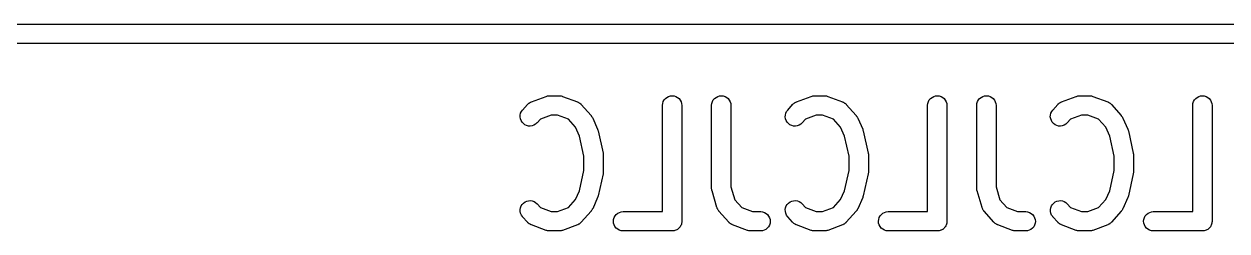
# Model space of a CAD drawing. Extents: x 69 to 230, y -100 to -50.
# Drawn here: x 211.36 to 220.7, y -99.23 to -97.62 of the extents above; entities that cross this region are included whole.
import ezdxf

# ---------------------------------------------------------------- set-up
doc = ezdxf.new("R2010")
doc.units = 0
doc.layers.add('BLACK', color=7, linetype='CONTINUOUS')

msp = doc.modelspace()

# ---------------------------------------------------------------- linework, layer by layer
at = {"layer": 'BLACK', "linetype": 'CONTINUOUS'}
for p, q in [((147.196, -97.625), (223.7, -97.625)), ((223.704, -97.775), (147.196, -97.775)), ((215.3, -98.2298), (215.414, -98.1869)), ((215.414, -98.1869), (215.415, -98.1866)), ((215.415, -98.1866), (215.421, -98.1852)), ((215.421, -98.1852), (215.426, -98.1836)), ((215.426, -98.1836), (215.428, -98.1834)), ((215.428, -98.1834), (215.429, -98.183)), ((215.429, -98.183), (215.435, -98.1827)), ((215.435, -98.1827), (215.44, -98.1821)), ((215.44, -98.1821), (215.517, -98.1821)), ((215.517, -98.1821), (215.518, -98.1821)), ((215.518, -98.1821), (215.523, -98.1828)), ((215.523, -98.1828), (215.529, -98.1831)), ((215.529, -98.1831), (215.531, -98.1836)), ((215.531, -98.1836), (215.532, -98.1838)), ((215.532, -98.1838), (215.538, -98.1855)), ((215.538, -98.1855), (215.543, -98.1869)), ((215.543, -98.1869), (215.657, -98.2298)), ((216.352, -98.1944), (216.365, -98.1876)), ((216.365, -98.1876), (216.379, -98.1835)), ((216.379, -98.1835), (216.393, -98.1821)), ((216.393, -98.1821), (216.408, -98.1837)), ((216.408, -98.1837), (216.422, -98.188)), ((216.422, -98.188), (216.435, -98.195)), ((216.733, -98.1944), (216.746, -98.1876)), ((216.746, -98.1876), (216.76, -98.1835)), ((216.76, -98.1835), (216.774, -98.1821)), ((216.774, -98.1821), (216.789, -98.1837)), ((216.789, -98.1837), (216.803, -98.188)), ((216.803, -98.188), (216.816, -98.195)), ((217.357, -98.2298), (217.471, -98.1869)), ((217.471, -98.1869), (217.472, -98.1866)), ((217.472, -98.1866), (217.478, -98.1852)), ((217.478, -98.1852), (217.483, -98.1836)), ((217.483, -98.1836), (217.485, -98.1834)), ((217.485, -98.1834), (217.486, -98.183)), ((217.486, -98.183), (217.492, -98.1827)), ((217.492, -98.1827), (217.498, -98.1821)), ((217.498, -98.1821), (217.574, -98.1821)), ((217.574, -98.1821), (217.575, -98.1821)), ((217.575, -98.1821), (217.58, -98.1828)), ((217.58, -98.1828), (217.586, -98.1831)), ((217.586, -98.1831), (217.588, -98.1836)), ((217.588, -98.1836), (217.589, -98.1838)), ((217.589, -98.1838), (217.595, -98.1855)), ((217.595, -98.1855), (217.6, -98.1869)), ((217.6, -98.1869), (217.714, -98.2298)), ((218.409, -98.1944), (218.422, -98.1876)), ((218.422, -98.1876), (218.436, -98.1835)), ((218.436, -98.1835), (218.451, -98.1821)), ((218.451, -98.1821), (218.465, -98.1837)), ((218.465, -98.1837), (218.479, -98.188)), ((218.479, -98.188), (218.492, -98.195)), ((218.79, -98.1944), (218.803, -98.1876)), ((218.803, -98.1876), (218.817, -98.1835)), ((218.817, -98.1835), (218.831, -98.1821)), ((218.831, -98.1821), (218.846, -98.1837)), ((218.846, -98.1837), (218.86, -98.188)), ((218.86, -98.188), (218.873, -98.195)), ((219.414, -98.2298), (219.528, -98.1869)), ((219.528, -98.1869), (219.529, -98.1866)), ((219.529, -98.1866), (219.535, -98.1852)), ((219.535, -98.1852), (219.54, -98.1836)), ((219.54, -98.1836), (219.542, -98.1834)), ((219.542, -98.1834), (219.544, -98.183)), ((219.544, -98.183), (219.549, -98.1827)), ((219.549, -98.1827), (219.555, -98.1821)), ((219.555, -98.1821), (219.631, -98.1821)), ((219.631, -98.1821), (219.632, -98.1821)), ((219.632, -98.1821), (219.638, -98.1828)), ((219.638, -98.1828), (219.643, -98.1831)), ((219.643, -98.1831), (219.645, -98.1836)), ((219.645, -98.1836), (219.647, -98.1838)), ((219.647, -98.1838), (219.652, -98.1855)), ((219.652, -98.1855), (219.657, -98.1869)), ((219.657, -98.1869), (219.772, -98.2298)), ((220.466, -98.1944), (220.479, -98.1876)), ((220.479, -98.1876), (220.493, -98.1835)), ((220.493, -98.1835), (220.508, -98.1821)), ((220.508, -98.1821), (220.522, -98.1837)), ((220.522, -98.1837), (220.536, -98.188)), ((220.536, -98.188), (220.549, -98.195)), ((215.232, -98.293), (215.27, -98.2502)), ((215.27, -98.2502), (215.271, -98.2494)), ((215.271, -98.2494), (215.273, -98.2474)), ((215.273, -98.2474), (215.275, -98.2451)), ((215.275, -98.2451), (215.279, -98.2425)), ((215.279, -98.2425), (215.282, -98.2396)), ((215.282, -98.2396), (215.284, -98.2381)), ((215.284, -98.2381), (215.287, -98.2362)), ((215.287, -98.2362), (215.291, -98.2343)), ((215.291, -98.2343), (215.294, -98.2321)), ((215.294, -98.2321), (215.297, -98.2311)), ((215.297, -98.2311), (215.3, -98.2298)), ((215.657, -98.2298), (215.658, -98.2301)), ((215.658, -98.2301), (215.661, -98.2315)), ((215.661, -98.2315), (215.664, -98.2326)), ((215.664, -98.2326), (215.667, -98.2348)), ((215.667, -98.2348), (215.671, -98.2368)), ((215.671, -98.2368), (215.674, -98.2386)), ((215.674, -98.2386), (215.676, -98.2402)), ((215.676, -98.2402), (215.679, -98.2432)), ((215.679, -98.2432), (215.683, -98.2458)), ((215.683, -98.2458), (215.685, -98.2481)), ((215.685, -98.2481), (215.687, -98.2502)), ((215.687, -98.2502), (215.763, -98.3359)), ((216.318, -98.2561), (216.319, -98.2415)), ((216.318, -98.2571), (216.318, -98.2561)), ((216.318, -99.0821), (216.318, -98.2571)), ((216.319, -98.2415), (216.324, -98.2276)), ((216.324, -98.2276), (216.331, -98.2148)), ((216.331, -98.2148), (216.34, -98.2036)), ((216.34, -98.2036), (216.352, -98.1944)), ((216.435, -98.195), (216.446, -98.2043)), ((216.446, -98.2043), (216.455, -98.2156)), ((216.455, -98.2156), (216.462, -98.2286)), ((216.462, -98.2286), (216.466, -98.2426)), ((216.466, -98.2426), (216.468, -98.2571)), ((216.468, -98.2571), (216.468, -99.1571)), ((216.699, -98.2561), (216.7, -98.2415)), ((216.699, -98.2571), (216.699, -98.2561)), ((216.699, -98.9), (216.699, -98.2571)), ((216.7, -98.2415), (216.705, -98.2276)), ((216.705, -98.2276), (216.712, -98.2148)), ((216.712, -98.2148), (216.721, -98.2036)), ((216.721, -98.2036), (216.733, -98.1944)), ((216.816, -98.195), (216.827, -98.2043)), ((216.827, -98.2043), (216.836, -98.2156)), ((216.836, -98.2156), (216.843, -98.2286)), ((216.843, -98.2286), (216.847, -98.2426)), ((216.847, -98.2426), (216.849, -98.2571)), ((216.849, -98.2571), (216.849, -98.8891)), ((217.289, -98.293), (217.327, -98.2502)), ((217.327, -98.2502), (217.328, -98.2494)), ((217.328, -98.2494), (217.33, -98.2474)), ((217.33, -98.2474), (217.332, -98.2451)), ((217.332, -98.2451), (217.336, -98.2425)), ((217.336, -98.2425), (217.339, -98.2396)), ((217.339, -98.2396), (217.341, -98.2381)), ((217.341, -98.2381), (217.344, -98.2362)), ((217.344, -98.2362), (217.348, -98.2343)), ((217.348, -98.2343), (217.351, -98.2321)), ((217.351, -98.2321), (217.354, -98.2311)), ((217.354, -98.2311), (217.357, -98.2298)), ((217.714, -98.2298), (217.715, -98.2301)), ((217.715, -98.2301), (217.718, -98.2315)), ((217.718, -98.2315), (217.721, -98.2326)), ((217.721, -98.2326), (217.725, -98.2348)), ((217.725, -98.2348), (217.728, -98.2368)), ((217.728, -98.2368), (217.731, -98.2386)), ((217.731, -98.2386), (217.733, -98.2402)), ((217.733, -98.2402), (217.737, -98.2432)), ((217.737, -98.2432), (217.74, -98.2458)), ((217.74, -98.2458), (217.742, -98.2481)), ((217.742, -98.2481), (217.744, -98.2502)), ((217.744, -98.2502), (217.82, -98.3359)), ((218.375, -98.2561), (218.377, -98.2415)), ((218.375, -98.2571), (218.375, -98.2561)), ((218.375, -99.0821), (218.375, -98.2571)), ((218.377, -98.2415), (218.381, -98.2276)), ((218.381, -98.2276), (218.388, -98.2148)), ((218.388, -98.2148), (218.398, -98.2036)), ((218.398, -98.2036), (218.409, -98.1944)), ((218.492, -98.195), (218.503, -98.2043)), ((218.503, -98.2043), (218.512, -98.2156)), ((218.512, -98.2156), (218.519, -98.2286)), ((218.519, -98.2286), (218.524, -98.2426)), ((218.524, -98.2426), (218.525, -98.2571)), ((218.525, -98.2571), (218.525, -99.1571)), ((218.756, -98.2561), (218.758, -98.2415)), ((218.756, -98.2571), (218.756, -98.2561)), ((218.756, -98.9), (218.756, -98.2571)), ((218.758, -98.2415), (218.762, -98.2276)), ((218.762, -98.2276), (218.769, -98.2148)), ((218.769, -98.2148), (218.778, -98.2036)), ((218.778, -98.2036), (218.79, -98.1944)), ((218.873, -98.195), (218.884, -98.2043)), ((218.884, -98.2043), (218.893, -98.2156)), ((218.893, -98.2156), (218.9, -98.2286)), ((218.9, -98.2286), (218.905, -98.2426)), ((218.905, -98.2426), (218.906, -98.2571)), ((218.906, -98.2571), (218.906, -98.8891)), ((219.346, -98.293), (219.384, -98.2502)), ((219.384, -98.2502), (219.385, -98.2494)), ((219.385, -98.2494), (219.387, -98.2474)), ((219.387, -98.2474), (219.389, -98.2451)), ((219.389, -98.2451), (219.393, -98.2425)), ((219.393, -98.2425), (219.396, -98.2396)), ((219.396, -98.2396), (219.399, -98.2381)), ((219.399, -98.2381), (219.401, -98.2362)), ((219.401, -98.2362), (219.405, -98.2343)), ((219.405, -98.2343), (219.409, -98.2321)), ((219.409, -98.2321), (219.411, -98.2311)), ((219.411, -98.2311), (219.414, -98.2298)), ((219.772, -98.2298), (219.773, -98.2301)), ((219.773, -98.2301), (219.775, -98.2315)), ((219.775, -98.2315), (219.778, -98.2326)), ((219.778, -98.2326), (219.782, -98.2348)), ((219.782, -98.2348), (219.786, -98.2368)), ((219.786, -98.2368), (219.788, -98.2386)), ((219.788, -98.2386), (219.791, -98.2402)), ((219.791, -98.2402), (219.794, -98.2432)), ((219.794, -98.2432), (219.797, -98.2458)), ((219.797, -98.2458), (219.799, -98.2481)), ((219.799, -98.2481), (219.801, -98.2502)), ((219.801, -98.2502), (219.877, -98.3359)), ((220.432, -98.2561), (220.434, -98.2415)), ((220.432, -98.2571), (220.432, -98.2561)), ((220.432, -99.0821), (220.432, -98.2571)), ((220.434, -98.2415), (220.438, -98.2276)), ((220.438, -98.2276), (220.445, -98.2148)), ((220.445, -98.2148), (220.455, -98.2036)), ((220.455, -98.2036), (220.466, -98.1944)), ((220.549, -98.195), (220.56, -98.2043)), ((220.56, -98.2043), (220.57, -98.2156)), ((220.57, -98.2156), (220.576, -98.2286)), ((220.576, -98.2286), (220.581, -98.2426)), ((220.581, -98.2426), (220.582, -98.2571)), ((220.582, -98.2571), (220.582, -99.1571)), ((215.213, -98.347), (215.214, -98.3324)), ((215.215, -98.3615), (215.213, -98.347)), ((215.214, -98.3324), (215.217, -98.3181)), ((215.22, -98.3752), (215.215, -98.3615)), ((215.217, -98.3181), (215.223, -98.3049)), ((215.228, -98.3877), (215.22, -98.3752)), ((215.223, -98.3049), (215.232, -98.293)), ((215.37, -98.3637), (215.344, -98.3927)), ((215.454, -98.3321), (215.37, -98.3637)), ((215.503, -98.3321), (215.454, -98.3321)), ((215.587, -98.3637), (215.503, -98.3321)), ((215.643, -98.4268), (215.587, -98.3637)), ((215.763, -98.3359), (215.764, -98.3367)), ((215.764, -98.3367), (215.766, -98.3397)), ((215.766, -98.3397), (215.768, -98.3425)), ((215.768, -98.3425), (215.77, -98.3457)), ((215.77, -98.3457), (215.772, -98.3486)), ((215.772, -98.3486), (215.774, -98.352)), ((215.774, -98.352), (215.776, -98.3553)), ((215.776, -98.3553), (215.814, -98.441)), ((217.27, -98.347), (217.271, -98.3324)), ((217.273, -98.3615), (217.27, -98.347)), ((217.271, -98.3324), (217.274, -98.3181)), ((217.278, -98.3752), (217.273, -98.3615)), ((217.274, -98.3181), (217.281, -98.3049)), ((217.285, -98.3877), (217.278, -98.3752)), ((217.281, -98.3049), (217.289, -98.293)), ((217.427, -98.3637), (217.401, -98.3927)), ((217.511, -98.3321), (217.427, -98.3637)), ((217.56, -98.3321), (217.511, -98.3321)), ((217.644, -98.3637), (217.56, -98.3321)), ((217.7, -98.4268), (217.644, -98.3637)), ((217.82, -98.3359), (217.821, -98.3367)), ((217.821, -98.3367), (217.823, -98.3397)), ((217.823, -98.3397), (217.826, -98.3425)), ((217.826, -98.3425), (217.827, -98.3457)), ((217.827, -98.3457), (217.829, -98.3486)), ((217.829, -98.3486), (217.831, -98.352)), ((217.831, -98.352), (217.833, -98.3553)), ((217.833, -98.3553), (217.871, -98.441)), ((219.327, -98.347), (219.328, -98.3324)), ((219.33, -98.3615), (219.327, -98.347)), ((219.328, -98.3324), (219.332, -98.3181)), ((219.335, -98.3752), (219.33, -98.3615)), ((219.332, -98.3181), (219.338, -98.3049)), ((219.342, -98.3877), (219.335, -98.3752)), ((219.338, -98.3049), (219.346, -98.293)), ((219.484, -98.3637), (219.458, -98.3927)), ((219.568, -98.3321), (219.484, -98.3637)), ((219.617, -98.3321), (219.568, -98.3321)), ((219.702, -98.3637), (219.617, -98.3321)), ((219.758, -98.4268), (219.702, -98.3637)), ((219.877, -98.3359), (219.878, -98.3367)), ((219.878, -98.3367), (219.88, -98.3397)), ((219.88, -98.3397), (219.883, -98.3425)), ((219.883, -98.3425), (219.885, -98.3457)), ((219.885, -98.3457), (219.887, -98.3486)), ((219.887, -98.3486), (219.888, -98.352)), ((219.888, -98.352), (219.89, -98.3553)), ((219.89, -98.3553), (219.928, -98.441)), ((215.238, -98.3986), (215.228, -98.3877)), ((215.25, -98.4073), (215.238, -98.3986)), ((215.263, -98.4135), (215.25, -98.4073)), ((215.277, -98.417), (215.263, -98.4135)), ((215.292, -98.4178), (215.277, -98.417)), ((215.306, -98.4156), (215.292, -98.4178)), ((215.32, -98.4107), (215.306, -98.4156)), ((215.333, -98.4032), (215.32, -98.4107)), ((215.343, -98.3935), (215.333, -98.4032)), ((215.344, -98.3927), (215.343, -98.3935)), ((215.674, -98.495), (215.643, -98.4268)), ((215.814, -98.441), (215.814, -98.4412)), ((215.814, -98.4412), (215.814, -98.4412)), ((215.814, -98.4412), (215.814, -98.4413)), ((215.814, -98.4413), (215.814, -98.4419)), ((215.814, -98.4419), (215.816, -98.4486)), ((215.816, -98.4486), (215.818, -98.4552)), ((215.818, -98.4552), (215.857, -98.6266)), ((217.295, -98.3986), (217.285, -98.3877)), ((217.307, -98.4073), (217.295, -98.3986)), ((217.32, -98.4135), (217.307, -98.4073)), ((217.334, -98.417), (217.32, -98.4135)), ((217.349, -98.4178), (217.334, -98.417)), ((217.363, -98.4156), (217.349, -98.4178)), ((217.377, -98.4107), (217.363, -98.4156)), ((217.39, -98.4032), (217.377, -98.4107)), ((217.401, -98.3935), (217.39, -98.4032)), ((217.401, -98.3927), (217.401, -98.3935)), ((217.731, -98.495), (217.7, -98.4268)), ((217.871, -98.441), (217.871, -98.4412)), ((217.871, -98.4412), (217.871, -98.4412)), ((217.871, -98.4412), (217.871, -98.4413)), ((217.871, -98.4413), (217.871, -98.4419)), ((217.871, -98.4419), (217.873, -98.4486)), ((217.873, -98.4486), (217.876, -98.4552)), ((217.876, -98.4552), (217.914, -98.6266)), ((219.352, -98.3986), (219.342, -98.3877)), ((219.364, -98.4073), (219.352, -98.3986)), ((219.377, -98.4135), (219.364, -98.4073)), ((219.391, -98.417), (219.377, -98.4135)), ((219.406, -98.4178), (219.391, -98.417)), ((219.42, -98.4156), (219.406, -98.4178)), ((219.434, -98.4107), (219.42, -98.4156)), ((219.447, -98.4032), (219.434, -98.4107)), ((219.458, -98.3935), (219.447, -98.4032)), ((219.458, -98.3927), (219.458, -98.3935)), ((219.788, -98.495), (219.758, -98.4268)), ((219.928, -98.441), (219.928, -98.4412)), ((219.928, -98.4412), (219.928, -98.4412)), ((219.928, -98.4412), (219.928, -98.4413)), ((219.928, -98.4413), (219.928, -98.4419)), ((219.928, -98.4419), (219.931, -98.4486)), ((219.931, -98.4486), (219.933, -98.4552)), ((219.933, -98.4552), (219.971, -98.6266)), ((215.708, -98.6511), (215.674, -98.495)), ((217.765, -98.6511), (217.731, -98.495)), ((219.823, -98.6511), (219.788, -98.495)), ((215.708, -98.7632), (215.708, -98.6511)), ((215.857, -98.6266), (215.857, -98.6276)), ((215.857, -98.6276), (215.857, -98.628)), ((215.857, -98.628), (215.857, -98.6283)), ((215.857, -98.6283), (215.858, -98.6352)), ((215.858, -98.6352), (215.858, -98.6422)), ((215.858, -98.6422), (215.858, -98.6425)), ((215.858, -98.6425), (215.858, -98.6429)), ((215.858, -98.6429), (215.858, -98.7714)), ((217.765, -98.7632), (217.765, -98.6511)), ((217.914, -98.6266), (217.914, -98.6276)), ((217.914, -98.6276), (217.914, -98.628)), ((217.914, -98.628), (217.914, -98.6283)), ((217.914, -98.6283), (217.915, -98.6352)), ((217.915, -98.6352), (217.915, -98.6422)), ((217.915, -98.6422), (217.915, -98.6425)), ((217.915, -98.6425), (217.915, -98.6429)), ((217.915, -98.6429), (217.915, -98.7714)), ((219.823, -98.7632), (219.823, -98.6511)), ((219.971, -98.6266), (219.971, -98.6276)), ((219.971, -98.6276), (219.971, -98.628)), ((219.971, -98.628), (219.971, -98.6283)), ((219.971, -98.6283), (219.972, -98.6352)), ((219.972, -98.6352), (219.973, -98.6422)), ((219.973, -98.6422), (219.973, -98.6425)), ((219.973, -98.6425), (219.973, -98.6429)), ((219.973, -98.6429), (219.973, -98.7714)), ((215.674, -98.9193), (215.708, -98.7632)), ((215.857, -98.7877), (215.818, -98.9591)), ((215.858, -98.7732), (215.857, -98.7801)), ((215.857, -98.7801), (215.857, -98.787)), ((215.857, -98.787), (215.857, -98.7874)), ((215.857, -98.7874), (215.857, -98.7877)), ((215.858, -98.7714), (215.858, -98.7725)), ((215.858, -98.7725), (215.858, -98.7728)), ((215.858, -98.7728), (215.858, -98.7732)), ((217.731, -98.9193), (217.765, -98.7632)), ((217.914, -98.7877), (217.876, -98.9591)), ((217.915, -98.7801), (217.914, -98.787)), ((217.914, -98.787), (217.914, -98.7874)), ((217.914, -98.7874), (217.914, -98.7877)), ((217.915, -98.7714), (217.915, -98.7725)), ((217.915, -98.7725), (217.915, -98.7728)), ((217.915, -98.7728), (217.915, -98.7732)), ((217.915, -98.7732), (217.915, -98.7801)), ((219.788, -98.9193), (219.823, -98.7632)), ((219.971, -98.7877), (219.933, -98.9591)), ((219.972, -98.7801), (219.971, -98.787)), ((219.971, -98.787), (219.971, -98.7874)), ((219.971, -98.7874), (219.971, -98.7877)), ((219.973, -98.7732), (219.972, -98.7801)), ((219.973, -98.7714), (219.973, -98.7725)), ((219.973, -98.7725), (219.973, -98.7728)), ((219.973, -98.7728), (219.973, -98.7732)), ((215.643, -98.9875), (215.674, -98.9193)), ((216.699, -98.9029), (216.699, -98.9)), ((216.699, -98.9059), (216.699, -98.9029)), ((216.7, -98.9102), (216.699, -98.9059)), ((216.7, -98.9146), (216.7, -98.9102)), ((216.701, -98.9174), (216.7, -98.9146)), ((216.702, -98.9203), (216.701, -98.9174)), ((216.702, -98.9213), (216.702, -98.9203)), ((216.74, -99.0499), (216.702, -98.9213)), ((216.849, -98.8891), (216.879, -98.9912)), ((217.7, -98.9875), (217.731, -98.9193)), ((218.756, -98.9029), (218.756, -98.9)), ((218.756, -98.9059), (218.756, -98.9029)), ((218.757, -98.9102), (218.756, -98.9059)), ((218.757, -98.9146), (218.757, -98.9102)), ((218.758, -98.9174), (218.757, -98.9146)), ((218.759, -98.9203), (218.758, -98.9174)), ((218.759, -98.9213), (218.759, -98.9203)), ((218.797, -99.0499), (218.759, -98.9213)), ((218.906, -98.8891), (218.936, -98.9912)), ((219.758, -98.9875), (219.788, -98.9193)), ((215.221, -99.0381), (215.229, -99.0257)), ((215.229, -99.0257), (215.239, -99.015)), ((215.239, -99.015), (215.251, -99.0065)), ((215.251, -99.0065), (215.264, -99.0004)), ((215.264, -99.0004), (215.278, -98.9971)), ((215.278, -98.9971), (215.293, -98.9966)), ((215.293, -98.9966), (215.307, -98.9989)), ((215.307, -98.9989), (215.321, -99.004)), ((215.321, -99.004), (215.333, -99.0117)), ((215.333, -99.0117), (215.344, -99.0216)), ((215.344, -99.0216), (215.37, -99.0506)), ((215.587, -99.0506), (215.643, -98.9875)), ((215.814, -98.9733), (215.776, -99.059)), ((215.816, -98.9667), (215.814, -98.9733)), ((215.818, -98.9601), (215.816, -98.9667)), ((215.818, -98.9591), (215.818, -98.9594)), ((215.818, -98.9594), (215.818, -98.9594)), ((215.818, -98.9594), (215.818, -98.9594)), ((215.818, -98.9594), (215.818, -98.9601)), ((216.879, -98.9912), (216.932, -99.0506)), ((217.278, -99.0381), (217.286, -99.0257)), ((217.286, -99.0257), (217.296, -99.015)), ((217.296, -99.015), (217.308, -99.0065)), ((217.308, -99.0065), (217.321, -99.0004)), ((217.321, -99.0004), (217.335, -98.9971)), ((217.335, -98.9971), (217.35, -98.9966)), ((217.35, -98.9966), (217.364, -98.9989)), ((217.364, -98.9989), (217.378, -99.004)), ((217.378, -99.004), (217.391, -99.0117)), ((217.391, -99.0117), (217.401, -99.0216)), ((217.401, -99.0216), (217.427, -99.0506)), ((217.644, -99.0506), (217.7, -98.9875)), ((217.871, -98.9733), (217.833, -99.059)), ((217.873, -98.9667), (217.871, -98.9733)), ((217.875, -98.9601), (217.873, -98.9667)), ((217.876, -98.9594), (217.875, -98.9601)), ((217.876, -98.9591), (217.876, -98.9594)), ((217.876, -98.9594), (217.876, -98.9594)), ((217.876, -98.9594), (217.876, -98.9594)), ((218.936, -98.9912), (218.989, -99.0506)), ((219.335, -99.0381), (219.343, -99.0257)), ((219.343, -99.0257), (219.353, -99.015)), ((219.353, -99.015), (219.365, -99.0065)), ((219.365, -99.0065), (219.378, -99.0004)), ((219.378, -99.0004), (219.392, -98.9971)), ((219.392, -98.9971), (219.407, -98.9966)), ((219.407, -98.9966), (219.421, -98.9989)), ((219.421, -98.9989), (219.435, -99.004)), ((219.435, -99.004), (219.448, -99.0117)), ((219.448, -99.0117), (219.458, -99.0216)), ((219.458, -99.0216), (219.484, -99.0506)), ((219.702, -99.0506), (219.758, -98.9875)), ((219.928, -98.9733), (219.89, -99.059)), ((219.93, -98.9667), (219.928, -98.9733)), ((219.933, -98.9601), (219.93, -98.9667)), ((219.933, -98.9591), (219.933, -98.9594)), ((219.933, -98.9594), (219.933, -98.9594)), ((219.933, -98.9594), (219.933, -98.9594)), ((219.933, -98.9594), (219.933, -98.9601)), ((215.213, -99.0662), (215.216, -99.0518)), ((215.214, -99.0809), (215.213, -99.0662)), ((215.217, -99.0951), (215.214, -99.0809)), ((215.216, -99.0518), (215.221, -99.0381)), ((215.223, -99.1085), (215.217, -99.0951)), ((215.231, -99.1205), (215.223, -99.1085)), ((215.232, -99.1213), (215.231, -99.1205)), ((215.27, -99.1641), (215.232, -99.1213)), ((215.37, -99.0506), (215.454, -99.0821)), ((215.454, -99.0821), (215.503, -99.0821)), ((215.503, -99.0821), (215.587, -99.0506)), ((215.763, -99.0784), (215.687, -99.1641)), ((215.765, -99.0754), (215.763, -99.0784)), ((215.768, -99.0726), (215.765, -99.0754)), ((215.77, -99.0695), (215.768, -99.0726)), ((215.772, -99.0666), (215.77, -99.0695)), ((215.773, -99.0632), (215.772, -99.0666)), ((215.775, -99.06), (215.773, -99.0632)), ((215.776, -99.059), (215.775, -99.06)), ((215.943, -99.1281), (215.95, -99.1152)), ((215.95, -99.1152), (215.959, -99.1039)), ((215.959, -99.1039), (215.97, -99.0947)), ((215.97, -99.0947), (215.983, -99.0878)), ((215.983, -99.0878), (215.997, -99.0836)), ((215.997, -99.0836), (216.012, -99.0821)), ((216.012, -99.0821), (216.318, -99.0821)), ((216.74, -99.0511), (216.74, -99.0499)), ((216.741, -99.0523), (216.74, -99.0511)), ((216.743, -99.0578), (216.741, -99.0523)), ((216.746, -99.0634), (216.743, -99.0578)), ((216.746, -99.0645), (216.746, -99.0634)), ((216.747, -99.0657), (216.746, -99.0645)), ((216.75, -99.0706), (216.747, -99.0657)), ((216.754, -99.0757), (216.75, -99.0706)), ((216.754, -99.0766), (216.754, -99.0757)), ((216.755, -99.0776), (216.754, -99.0766)), ((216.756, -99.0784), (216.755, -99.0776)), ((216.832, -99.1641), (216.756, -99.0784)), ((216.932, -99.0506), (217.016, -99.0821)), ((217.016, -99.0821), (217.079, -99.0821)), ((217.079, -99.0821), (217.08, -99.0821)), ((217.08, -99.0821), (217.094, -99.0838)), ((217.094, -99.0838), (217.108, -99.0882)), ((217.108, -99.0882), (217.121, -99.0953)), ((217.121, -99.0953), (217.132, -99.1047)), ((217.132, -99.1047), (217.141, -99.1161)), ((217.141, -99.1161), (217.148, -99.129)), ((217.27, -99.0662), (217.273, -99.0518)), ((217.271, -99.0809), (217.27, -99.0662)), ((217.274, -99.0951), (217.271, -99.0809)), ((217.273, -99.0518), (217.278, -99.0381)), ((217.28, -99.1085), (217.274, -99.0951)), ((217.288, -99.1205), (217.28, -99.1085)), ((217.289, -99.1213), (217.288, -99.1205)), ((217.327, -99.1641), (217.289, -99.1213)), ((217.427, -99.0506), (217.511, -99.0821)), ((217.511, -99.0821), (217.56, -99.0821)), ((217.56, -99.0821), (217.644, -99.0506)), ((217.82, -99.0784), (217.744, -99.1641)), ((217.823, -99.0754), (217.82, -99.0784)), ((217.825, -99.0726), (217.823, -99.0754)), ((217.827, -99.0695), (217.825, -99.0726)), ((217.829, -99.0666), (217.827, -99.0695)), ((217.831, -99.0632), (217.829, -99.0666)), ((217.832, -99.06), (217.831, -99.0632)), ((217.833, -99.059), (217.832, -99.06)), ((218, -99.1281), (218.007, -99.1152)), ((218.007, -99.1152), (218.016, -99.1039)), ((218.016, -99.1039), (218.028, -99.0947)), ((218.028, -99.0947), (218.04, -99.0878)), ((218.04, -99.0878), (218.054, -99.0836)), ((218.054, -99.0836), (218.069, -99.0821)), ((218.069, -99.0821), (218.375, -99.0821)), ((218.798, -99.0511), (218.797, -99.0499)), ((218.798, -99.0523), (218.798, -99.0511)), ((218.8, -99.0578), (218.798, -99.0523)), ((218.803, -99.0634), (218.8, -99.0578)), ((218.803, -99.0645), (218.803, -99.0634)), ((218.804, -99.0657), (218.803, -99.0645)), ((218.807, -99.0706), (218.804, -99.0657)), ((218.811, -99.0757), (218.807, -99.0706)), ((218.812, -99.0766), (218.811, -99.0757)), ((218.812, -99.0776), (218.812, -99.0766)), ((218.813, -99.0784), (218.812, -99.0776)), ((218.889, -99.1641), (218.813, -99.0784)), ((218.989, -99.0506), (219.073, -99.0821)), ((219.073, -99.0821), (219.136, -99.0821)), ((219.136, -99.0821), (219.137, -99.0821)), ((219.137, -99.0821), (219.151, -99.0838)), ((219.151, -99.0838), (219.165, -99.0882)), ((219.165, -99.0882), (219.178, -99.0953)), ((219.178, -99.0953), (219.189, -99.1047)), ((219.189, -99.1047), (219.198, -99.1161)), ((219.198, -99.1161), (219.205, -99.129)), ((219.328, -99.0662), (219.33, -99.0518)), ((219.328, -99.0809), (219.328, -99.0662)), ((219.331, -99.0951), (219.328, -99.0809)), ((219.33, -99.0518), (219.335, -99.0381)), ((219.337, -99.1085), (219.331, -99.0951)), ((219.346, -99.1205), (219.337, -99.1085)), ((219.346, -99.1213), (219.346, -99.1205)), ((219.384, -99.1641), (219.346, -99.1213)), ((219.484, -99.0506), (219.568, -99.0821)), ((219.568, -99.0821), (219.617, -99.0821)), ((219.617, -99.0821), (219.702, -99.0506)), ((219.877, -99.0784), (219.801, -99.1641)), ((219.88, -99.0754), (219.877, -99.0784)), ((219.882, -99.0726), (219.88, -99.0754)), ((219.884, -99.0695), (219.882, -99.0726)), ((219.886, -99.0666), (219.884, -99.0695)), ((219.888, -99.0632), (219.886, -99.0666)), ((219.89, -99.06), (219.888, -99.0632)), ((219.89, -99.059), (219.89, -99.06)), ((220.057, -99.1281), (220.064, -99.1152)), ((220.064, -99.1152), (220.073, -99.1039)), ((220.073, -99.1039), (220.085, -99.0947)), ((220.085, -99.0947), (220.098, -99.0878)), ((220.098, -99.0878), (220.112, -99.0836)), ((220.112, -99.0836), (220.126, -99.0821)), ((220.126, -99.0821), (220.432, -99.0821)), ((215.272, -99.1662), (215.27, -99.1641)), ((215.274, -99.1685), (215.272, -99.1662)), ((215.278, -99.1711), (215.274, -99.1685)), ((215.281, -99.1741), (215.278, -99.1711)), ((215.283, -99.1756), (215.281, -99.1741)), ((215.286, -99.1775), (215.283, -99.1756)), ((215.29, -99.1795), (215.286, -99.1775)), ((215.293, -99.1817), (215.29, -99.1795)), ((215.296, -99.1828), (215.293, -99.1817)), ((215.299, -99.1841), (215.296, -99.1828)), ((215.3, -99.1845), (215.299, -99.1841)), ((215.414, -99.2274), (215.3, -99.1845)), ((215.657, -99.1845), (215.543, -99.2274)), ((215.66, -99.1832), (215.657, -99.1845)), ((215.663, -99.1822), (215.66, -99.1832)), ((215.667, -99.18), (215.663, -99.1822)), ((215.67, -99.1781), (215.667, -99.18)), ((215.673, -99.1762), (215.67, -99.1781)), ((215.675, -99.1747), (215.673, -99.1762)), ((215.679, -99.1718), (215.675, -99.1747)), ((215.682, -99.1692), (215.679, -99.1718)), ((215.684, -99.1669), (215.682, -99.1692)), ((215.686, -99.1649), (215.684, -99.1669)), ((215.687, -99.1641), (215.686, -99.1649)), ((215.937, -99.1566), (215.938, -99.1421)), ((215.938, -99.1712), (215.937, -99.1566)), ((215.938, -99.1421), (215.943, -99.1281)), ((215.942, -99.1852), (215.938, -99.1712)), ((215.949, -99.1982), (215.942, -99.1852)), ((215.958, -99.2096), (215.949, -99.1982)), ((215.97, -99.219), (215.958, -99.2096)), ((215.982, -99.2261), (215.97, -99.219)), ((216.44, -99.2151), (216.434, -99.2196)), ((216.445, -99.2107), (216.44, -99.2151)), ((216.446, -99.2104), (216.445, -99.2105)), ((216.445, -99.2105), (216.445, -99.2107)), ((216.45, -99.2049), (216.446, -99.2104)), ((216.455, -99.1995), (216.45, -99.2049)), ((216.458, -99.1929), (216.455, -99.1991)), ((216.455, -99.1991), (216.455, -99.1993)), ((216.455, -99.1993), (216.455, -99.1995)), ((216.462, -99.1867), (216.458, -99.1929)), ((216.464, -99.1794), (216.462, -99.1862)), ((216.462, -99.1862), (216.462, -99.1864)), ((216.462, -99.1864), (216.462, -99.1867)), ((216.466, -99.1727), (216.464, -99.1794)), ((216.467, -99.1652), (216.466, -99.1722)), ((216.466, -99.1722), (216.466, -99.1725)), ((216.466, -99.1725), (216.466, -99.1727)), ((216.468, -99.1582), (216.467, -99.1652)), ((216.468, -99.1571), (216.468, -99.1577)), ((216.468, -99.1577), (216.468, -99.1577)), ((216.468, -99.1577), (216.468, -99.1577)), ((216.468, -99.1577), (216.468, -99.1582)), ((216.834, -99.1662), (216.832, -99.1641)), ((216.836, -99.1685), (216.834, -99.1662)), ((216.84, -99.1711), (216.836, -99.1685)), ((216.843, -99.1741), (216.84, -99.1711)), ((216.845, -99.1756), (216.843, -99.1741)), ((216.848, -99.1775), (216.845, -99.1756)), ((216.852, -99.1795), (216.848, -99.1775)), ((216.855, -99.1817), (216.852, -99.1795)), ((216.858, -99.1828), (216.855, -99.1817)), ((216.861, -99.1841), (216.858, -99.1828)), ((216.862, -99.1845), (216.861, -99.1841)), ((216.976, -99.2274), (216.862, -99.1845)), ((217.131, -99.2104), (217.12, -99.2196)), ((217.141, -99.1991), (217.131, -99.2104)), ((217.148, -99.1862), (217.141, -99.1991)), ((217.148, -99.129), (217.152, -99.1431)), ((217.152, -99.1722), (217.148, -99.1862)), ((217.152, -99.1431), (217.154, -99.1577)), ((217.154, -99.1577), (217.152, -99.1722)), ((217.329, -99.1662), (217.327, -99.1641)), ((217.331, -99.1685), (217.329, -99.1662)), ((217.335, -99.1711), (217.331, -99.1685)), ((217.338, -99.1741), (217.335, -99.1711)), ((217.341, -99.1756), (217.338, -99.1741)), ((217.343, -99.1775), (217.341, -99.1756)), ((217.347, -99.1795), (217.343, -99.1775)), ((217.35, -99.1817), (217.347, -99.1795)), ((217.353, -99.1828), (217.35, -99.1817)), ((217.356, -99.1841), (217.353, -99.1828)), ((217.357, -99.1845), (217.356, -99.1841)), ((217.471, -99.2274), (217.357, -99.1845)), ((217.714, -99.1845), (217.6, -99.2274)), ((217.717, -99.1832), (217.714, -99.1845)), ((217.72, -99.1822), (217.717, -99.1832)), ((217.724, -99.18), (217.72, -99.1822)), ((217.728, -99.1781), (217.724, -99.18)), ((217.73, -99.1762), (217.728, -99.1781)), ((217.733, -99.1747), (217.73, -99.1762)), ((217.736, -99.1718), (217.733, -99.1747)), ((217.739, -99.1692), (217.736, -99.1718)), ((217.741, -99.1669), (217.739, -99.1692)), ((217.743, -99.1649), (217.741, -99.1669)), ((217.744, -99.1641), (217.743, -99.1649)), ((217.994, -99.1566), (217.996, -99.1421)), ((217.995, -99.1712), (217.994, -99.1566)), ((218, -99.1852), (217.995, -99.1712)), ((217.996, -99.1421), (218, -99.1281)), ((218.006, -99.1982), (218, -99.1852)), ((218.015, -99.2096), (218.006, -99.1982)), ((218.027, -99.219), (218.015, -99.2096)), ((218.04, -99.2261), (218.027, -99.219)), ((218.497, -99.2151), (218.492, -99.2196)), ((218.502, -99.2107), (218.497, -99.2151)), ((218.503, -99.2105), (218.502, -99.2107)), ((218.507, -99.2049), (218.503, -99.2104)), ((218.503, -99.2104), (218.503, -99.2105)), ((218.512, -99.1995), (218.507, -99.2049)), ((218.516, -99.1929), (218.512, -99.1991)), ((218.512, -99.1991), (218.512, -99.1993)), ((218.512, -99.1993), (218.512, -99.1995)), ((218.519, -99.1867), (218.516, -99.1929)), ((218.521, -99.1794), (218.519, -99.1862)), ((218.519, -99.1862), (218.519, -99.1864)), ((218.519, -99.1864), (218.519, -99.1867)), ((218.523, -99.1727), (218.521, -99.1794)), ((218.524, -99.1652), (218.523, -99.1722)), ((218.523, -99.1722), (218.523, -99.1725)), ((218.523, -99.1725), (218.523, -99.1727)), ((218.525, -99.1582), (218.524, -99.1652)), ((218.525, -99.1571), (218.525, -99.1577)), ((218.525, -99.1577), (218.525, -99.1577)), ((218.525, -99.1577), (218.525, -99.1577)), ((218.525, -99.1577), (218.525, -99.1582)), ((218.891, -99.1662), (218.889, -99.1641)), ((218.893, -99.1685), (218.891, -99.1662)), ((218.897, -99.1711), (218.893, -99.1685)), ((218.9, -99.1741), (218.897, -99.1711)), ((218.903, -99.1756), (218.9, -99.1741)), ((218.905, -99.1775), (218.903, -99.1756)), ((218.909, -99.1795), (218.905, -99.1775)), ((218.912, -99.1817), (218.909, -99.1795)), ((218.915, -99.1828), (218.912, -99.1817)), ((218.918, -99.1841), (218.915, -99.1828)), ((218.919, -99.1845), (218.918, -99.1841)), ((219.033, -99.2274), (218.919, -99.1845)), ((219.189, -99.2104), (219.177, -99.2196)), ((219.198, -99.1991), (219.189, -99.2104)), ((219.205, -99.1862), (219.198, -99.1991)), ((219.205, -99.129), (219.209, -99.1431)), ((219.209, -99.1722), (219.205, -99.1862)), ((219.209, -99.1431), (219.211, -99.1577)), ((219.211, -99.1577), (219.209, -99.1722)), ((219.387, -99.1662), (219.384, -99.1641)), ((219.389, -99.1685), (219.387, -99.1662)), ((219.392, -99.1711), (219.389, -99.1685)), ((219.395, -99.1741), (219.392, -99.1711)), ((219.398, -99.1756), (219.395, -99.1741)), ((219.4, -99.1775), (219.398, -99.1756)), ((219.404, -99.1795), (219.4, -99.1775)), ((219.408, -99.1817), (219.404, -99.1795)), ((219.41, -99.1828), (219.408, -99.1817)), ((219.413, -99.1841), (219.41, -99.1828)), ((219.414, -99.1845), (219.413, -99.1841)), ((219.528, -99.2274), (219.414, -99.1845)), ((219.772, -99.1845), (219.657, -99.2274)), ((219.774, -99.1832), (219.772, -99.1845)), ((219.777, -99.1822), (219.774, -99.1832)), ((219.781, -99.18), (219.777, -99.1822)), ((219.785, -99.1781), (219.781, -99.18)), ((219.787, -99.1762), (219.785, -99.1781)), ((219.79, -99.1747), (219.787, -99.1762)), ((219.793, -99.1718), (219.79, -99.1747)), ((219.796, -99.1692), (219.793, -99.1718)), ((219.798, -99.1669), (219.796, -99.1692)), ((219.801, -99.1649), (219.798, -99.1669)), ((219.801, -99.1641), (219.801, -99.1649)), ((220.051, -99.1566), (220.053, -99.1421)), ((220.053, -99.1712), (220.051, -99.1566)), ((220.053, -99.1421), (220.057, -99.1281)), ((220.057, -99.1852), (220.053, -99.1712)), ((220.063, -99.1982), (220.057, -99.1852)), ((220.073, -99.2096), (220.063, -99.1982)), ((220.084, -99.219), (220.073, -99.2096)), ((220.097, -99.2261), (220.084, -99.219)), ((220.554, -99.2151), (220.549, -99.2196)), ((220.56, -99.2107), (220.554, -99.2151)), ((220.564, -99.2049), (220.56, -99.2104)), ((220.56, -99.2104), (220.56, -99.2105)), ((220.56, -99.2105), (220.56, -99.2107)), ((220.569, -99.1995), (220.564, -99.2049)), ((220.573, -99.1929), (220.569, -99.1991)), ((220.569, -99.1991), (220.569, -99.1993)), ((220.569, -99.1993), (220.569, -99.1995)), ((220.576, -99.1867), (220.573, -99.1929)), ((220.578, -99.1794), (220.576, -99.1862)), ((220.576, -99.1862), (220.576, -99.1864)), ((220.576, -99.1864), (220.576, -99.1867)), ((220.581, -99.1727), (220.578, -99.1794)), ((220.582, -99.1582), (220.581, -99.1652)), ((220.581, -99.1652), (220.581, -99.1722)), ((220.581, -99.1722), (220.581, -99.1725)), ((220.581, -99.1725), (220.581, -99.1727)), ((220.582, -99.1571), (220.582, -99.1577)), ((220.582, -99.1577), (220.582, -99.1577)), ((220.582, -99.1577), (220.582, -99.1577)), ((220.582, -99.1577), (220.582, -99.1582)), ((215.42, -99.2288), (215.414, -99.2274)), ((215.425, -99.2305), (215.42, -99.2288)), ((215.427, -99.2307), (215.425, -99.2305)), ((215.428, -99.2311), (215.427, -99.2307)), ((215.434, -99.2315), (215.428, -99.2311)), ((215.439, -99.2321), (215.434, -99.2315)), ((215.44, -99.2321), (215.439, -99.2321)), ((215.517, -99.2321), (215.44, -99.2321)), ((215.522, -99.2316), (215.517, -99.2321)), ((215.528, -99.2313), (215.522, -99.2316)), ((215.53, -99.2309), (215.528, -99.2313)), ((215.531, -99.2307), (215.53, -99.2309)), ((215.537, -99.2291), (215.531, -99.2307)), ((215.542, -99.2277), (215.537, -99.2291)), ((215.543, -99.2274), (215.542, -99.2277)), ((215.996, -99.2305), (215.982, -99.2261)), ((216.011, -99.2321), (215.996, -99.2305)), ((216.012, -99.2321), (216.011, -99.2321)), ((216.393, -99.2321), (216.012, -99.2321)), ((216.4, -99.2315), (216.393, -99.2321)), ((216.407, -99.2308), (216.4, -99.2315)), ((216.414, -99.2287), (216.407, -99.2307)), ((216.407, -99.2307), (216.407, -99.2307)), ((216.407, -99.2307), (216.407, -99.2308)), ((216.421, -99.2267), (216.414, -99.2287)), ((216.428, -99.2232), (216.421, -99.2265)), ((216.421, -99.2265), (216.421, -99.2266)), ((216.421, -99.2266), (216.421, -99.2267)), ((216.434, -99.2199), (216.428, -99.2232)), ((216.434, -99.2196), (216.434, -99.2197)), ((216.434, -99.2197), (216.434, -99.2199)), ((216.981, -99.2288), (216.976, -99.2274)), ((216.987, -99.2305), (216.981, -99.2288)), ((216.989, -99.2307), (216.987, -99.2305)), ((216.99, -99.2311), (216.989, -99.2307)), ((216.996, -99.2315), (216.99, -99.2311)), ((217.001, -99.2321), (216.996, -99.2315)), ((217.002, -99.2321), (217.001, -99.2321)), ((217.079, -99.2321), (217.002, -99.2321)), ((217.093, -99.2307), (217.079, -99.2321)), ((217.107, -99.2265), (217.093, -99.2307)), ((217.12, -99.2196), (217.107, -99.2265)), ((217.477, -99.2288), (217.471, -99.2274)), ((217.482, -99.2305), (217.477, -99.2288)), ((217.484, -99.2307), (217.482, -99.2305)), ((217.485, -99.2311), (217.484, -99.2307)), ((217.491, -99.2315), (217.485, -99.2311)), ((217.497, -99.2321), (217.491, -99.2315)), ((217.498, -99.2321), (217.497, -99.2321)), ((217.574, -99.2321), (217.498, -99.2321)), ((217.579, -99.2316), (217.574, -99.2321)), ((217.585, -99.2313), (217.579, -99.2316)), ((217.587, -99.2309), (217.585, -99.2313)), ((217.588, -99.2307), (217.587, -99.2309)), ((217.594, -99.2291), (217.588, -99.2307)), ((217.599, -99.2277), (217.594, -99.2291)), ((217.6, -99.2274), (217.599, -99.2277)), ((218.053, -99.2305), (218.04, -99.2261)), ((218.068, -99.2321), (218.053, -99.2305)), ((218.069, -99.2321), (218.068, -99.2321)), ((218.45, -99.2321), (218.069, -99.2321)), ((218.457, -99.2315), (218.45, -99.2321)), ((218.464, -99.2308), (218.457, -99.2315)), ((218.465, -99.2307), (218.464, -99.2307)), ((218.464, -99.2307), (218.464, -99.2308)), ((218.471, -99.2287), (218.465, -99.2307)), ((218.478, -99.2267), (218.471, -99.2287)), ((218.479, -99.2265), (218.478, -99.2266)), ((218.478, -99.2266), (218.478, -99.2267)), ((218.485, -99.2232), (218.479, -99.2265)), ((218.491, -99.2199), (218.485, -99.2232)), ((218.492, -99.2196), (218.491, -99.2197)), ((218.491, -99.2197), (218.491, -99.2199)), ((219.039, -99.2288), (219.033, -99.2274)), ((219.044, -99.2305), (219.039, -99.2288)), ((219.046, -99.2307), (219.044, -99.2305)), ((219.047, -99.2311), (219.046, -99.2307)), ((219.053, -99.2315), (219.047, -99.2311)), ((219.058, -99.2321), (219.053, -99.2315)), ((219.06, -99.2321), (219.058, -99.2321)), ((219.136, -99.2321), (219.06, -99.2321)), ((219.15, -99.2307), (219.136, -99.2321)), ((219.164, -99.2265), (219.15, -99.2307)), ((219.177, -99.2196), (219.164, -99.2265)), ((219.534, -99.2288), (219.528, -99.2274)), ((219.539, -99.2305), (219.534, -99.2288)), ((219.541, -99.2307), (219.539, -99.2305)), ((219.543, -99.2311), (219.541, -99.2307)), ((219.548, -99.2315), (219.543, -99.2311)), ((219.554, -99.2321), (219.548, -99.2315)), ((219.555, -99.2321), (219.554, -99.2321)), ((219.631, -99.2321), (219.555, -99.2321)), ((219.637, -99.2316), (219.631, -99.2321)), ((219.642, -99.2313), (219.637, -99.2316)), ((219.644, -99.2309), (219.642, -99.2313)), ((219.646, -99.2307), (219.644, -99.2309)), ((219.651, -99.2291), (219.646, -99.2307)), ((219.656, -99.2277), (219.651, -99.2291)), ((219.657, -99.2274), (219.656, -99.2277)), ((220.111, -99.2305), (220.097, -99.2261)), ((220.125, -99.2321), (220.111, -99.2305)), ((220.126, -99.2321), (220.125, -99.2321)), ((220.507, -99.2321), (220.126, -99.2321)), ((220.514, -99.2315), (220.507, -99.2321)), ((220.521, -99.2308), (220.514, -99.2315)), ((220.522, -99.2307), (220.521, -99.2307)), ((220.521, -99.2307), (220.521, -99.2308)), ((220.528, -99.2287), (220.522, -99.2307)), ((220.535, -99.2267), (220.528, -99.2287)), ((220.536, -99.2265), (220.535, -99.2266)), ((220.535, -99.2266), (220.535, -99.2267)), ((220.542, -99.2232), (220.536, -99.2265)), ((220.548, -99.2199), (220.542, -99.2232)), ((220.549, -99.2196), (220.548, -99.2197)), ((220.548, -99.2197), (220.548, -99.2199))]:
    msp.add_line(p, q, dxfattribs=at)

doc.saveas('drawing.dxf')
